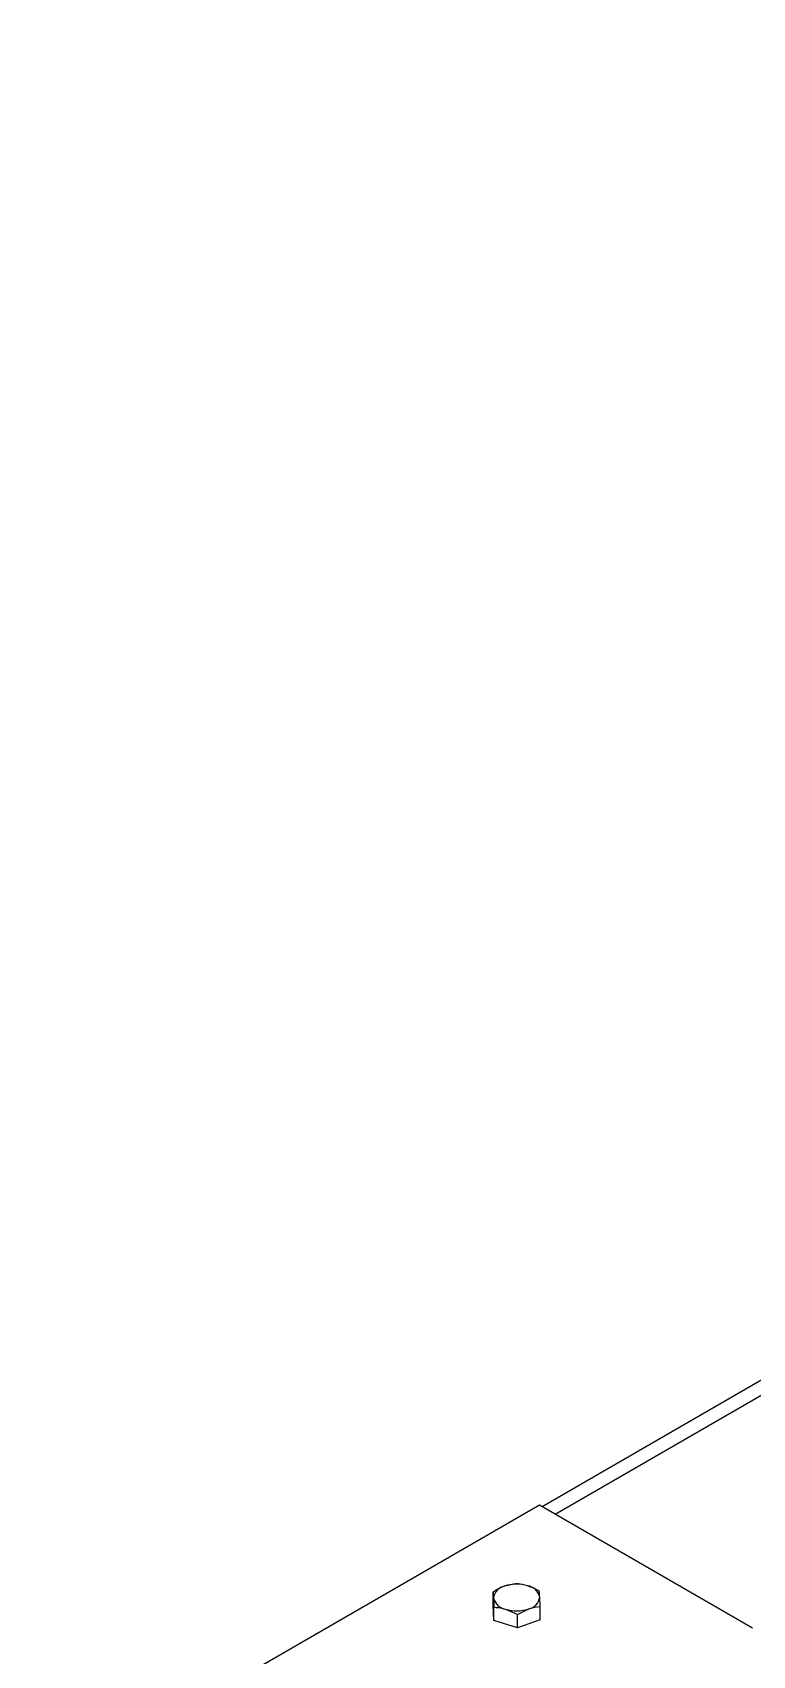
# Model space of a CAD drawing. Header units: metres. Extents: x 0 to 21025, y 0 to 14850.
# Drawn here: x 12436.5 to 12592.4, y 4614.2 to 4965.7 of the extents above; entities that cross this region are included whole.
import ezdxf

# ---------------------------------------------------------------- set-up
doc = ezdxf.new("R2010")
doc.units = ezdxf.units.M
doc.header["$LTSCALE"] = 25
doc.layers.add('SL4', color=4, linetype='Continuous')

msp = doc.modelspace()

# ---------------------------------------------------------------- linework, layer by layer
at = {"layer": 'SL4'}
for p, q in [((13100, 4965.734), (12546.894, 4646.433)), ((12549.683, 4644.822), (13104.762, 4965.262)), ((12546.315, 4646.767), (12436.544, 4583.397)), ((12592.447, 4620.136), (12546.315, 4646.767)), ((12536.288, 4625.085), (12536.288, 4627.987)), ((12536.288, 4627.987), (12536.367, 4626.686)), ((12541.206, 4629.732), (12538.747, 4629.224)), ((12546.443, 4624.814), (12546.364, 4626.845)), ((12536.447, 4621.754), (12536.288, 4625.085)), ((12536.447, 4621.754), (12536.447, 4624.655)), ((12541.525, 4623.069), (12543.984, 4624.306)), ((12541.525, 4620.167), (12541.525, 4623.069)), ((12546.443, 4621.913), (12546.443, 4624.814)), ((12541.525, 4620.167), (12536.447, 4621.754)), ((12546.443, 4621.913), (12541.525, 4620.167))]:
    msp.add_line(p, q, dxfattribs=at)
for centre, radius, start, end in [((12539.312, 4626.31), 2.969, 100.97531, 172.72361), ((12539.509, 4627.408), 3.224, 192.93861, 260.6567), ((12541.37, 4621.449), 8.206, 73.17823, 108.64513), ((12543.222, 4626.123), 3.224, 12.93861, 80.6567), ((12543.419, 4627.221), 2.969, 280.97531, 352.72361), ((12541.36, 4632.081), 8.206, 253.17823, 288.64513)]:
    msp.add_arc(centre, radius, start, end, dxfattribs=at)
for points, knots in [([(12538.747, 4629.224), (12538.689, 4629.203), (12537.858, 4628.903), (12537.044, 4628.429), (12536.288, 4627.987)], [0, 0, 0, 0, 0.07020058, 1, 1, 1, 1]), ([(12536.367, 4626.686), (12536.369, 4626.646), (12536.396, 4626.078), (12536.422, 4625.341), (12536.447, 4624.655)], [0, 0, 0, 0, 0.0702006, 1, 1, 1, 1]), ([(12543.745, 4629.304), (12543.546, 4629.362), (12542.687, 4629.613), (12541.85, 4629.681), (12541.206, 4629.732)], [0, 0, 0, 0, 0.23184927, 1, 1, 1, 1]), ([(12546.284, 4628.146), (12546.11, 4628.246), (12545.283, 4628.719), (12544.423, 4629.046), (12543.745, 4629.304)], [0, 0, 0, 0, 0.2110008, 1, 1, 1, 1]), ([(12546.364, 4626.845), (12546.362, 4626.884), (12546.335, 4627.441), (12546.308, 4627.807), (12546.284, 4628.146)], [0, 0, 0, 0, 0.0702006, 1, 1, 1, 1]), ([(12536.447, 4624.655), (12537.09, 4624.603), (12537.927, 4624.536), (12538.787, 4624.285), (12538.986, 4624.227)], [0, 0, 0, 0, 0.7681507, 1, 1, 1, 1]), ([(12538.986, 4624.227), (12539.664, 4623.969), (12540.523, 4623.642), (12541.35, 4623.169), (12541.525, 4623.069)], [0, 0, 0, 0, 0.7889992, 1, 1, 1, 1]), ([(12543.984, 4624.306), (12544.042, 4624.327), (12544.873, 4624.616), (12545.686, 4624.719), (12546.443, 4624.814)], [0, 0, 0, 0, 0.07020058, 1, 1, 1, 1])]:
    msp.add_open_spline(points, degree=3, knots=knots, dxfattribs=at)

doc.saveas('drawing.dxf')
